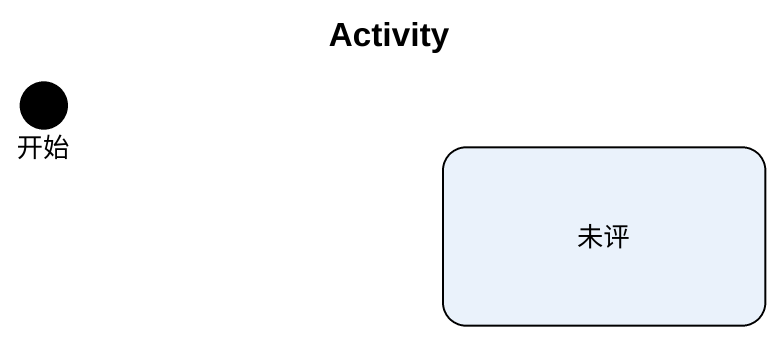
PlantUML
@startuml
title Activity
hide empty description
state 开始 <<start>>
state 未评
@enduml
